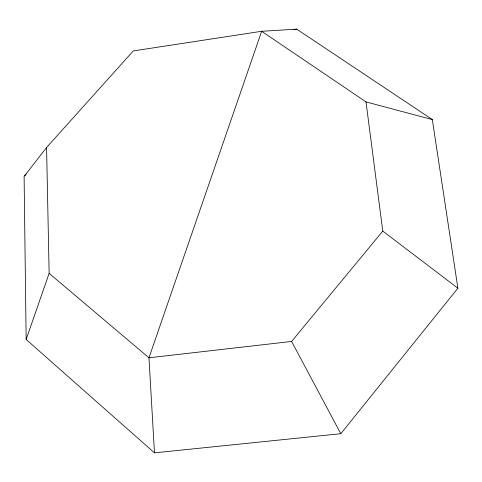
<?xml version="1.0" encoding="UTF-8"?>
<svg xmlns="http://www.w3.org/2000/svg" width="482" height="482" viewBox="0 0 482 482"><rect width="100%" height="100%" fill="white"/><g stroke="black" fill="none" stroke-linecap="round" stroke-linejoin="round"><path stroke-width="0.72" d="M26.149 339.467L49.134 273.354L46.579 147.474L133.273 50.941L261.666 31.282L296.725 29.155L432.318 119.572L457.9 288.212L340.792 433.71L154.475 452.845L26.149 339.467L24.1 176.454L46.579 147.474M49.134 273.354L148.968 357.795L291.61 341.443L382.78 231.083L366.001 101.919L261.666 31.282L148.968 357.795L154.475 452.845M24.6 175.9L26.106 174.219M293.749 29.607L296.725 29.155M366.001 101.919L432.318 119.572M382.78 231.083L457.9 288.212M291.61 341.443L340.792 433.71"/></g></svg>
